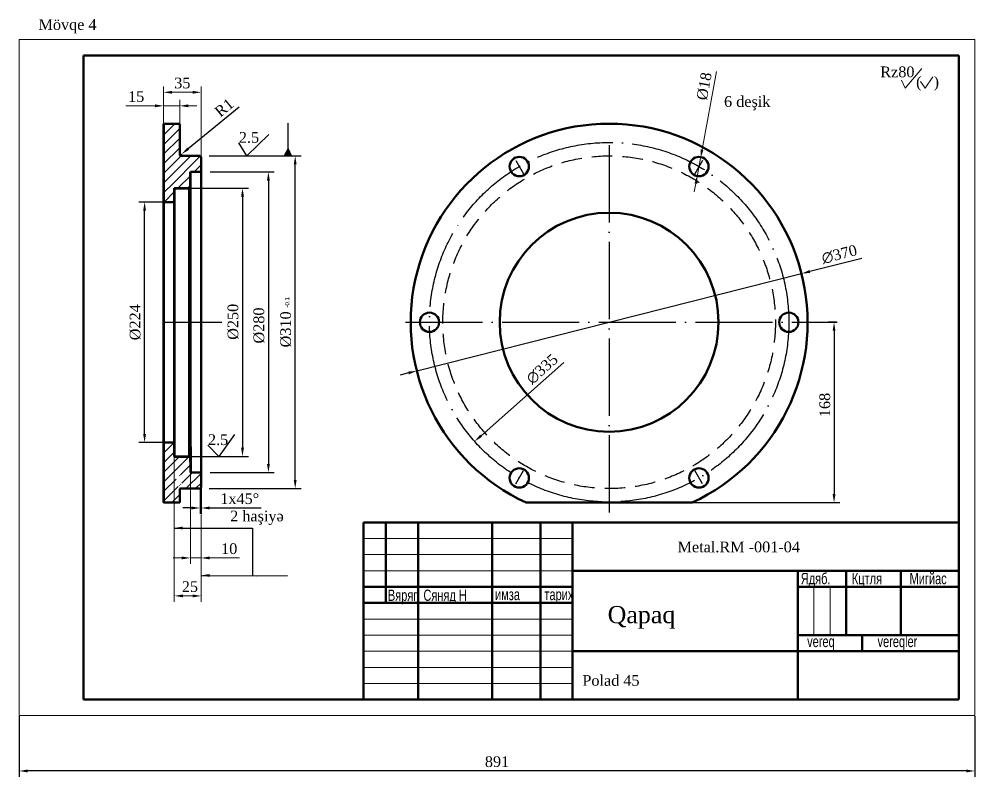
# Model space of a CAD drawing. Header units: millimetres. Extents: x -954 to 34898, y -2134 to 12006.
# Drawn here: x 13969 to 14860, y -283 to 423 of the extents above; entities that cross this region are included whole.
import ezdxf

# ---------------------------------------------------------------- set-up
doc = ezdxf.new("R2010")
doc.units = ezdxf.units.MM
doc.header["$LTSCALE"] = 3
doc.linetypes.add('ACAD_ISO04W100', pattern=[30, 24, -3, 0, -3])
doc.linetypes.add('DASHED2', pattern=[9.525, 6.35, -3.175])
for name, color, linetype, lineweight in [('nazik 1', 7, 'Continuous', 25), ('êîíòóðíàÿ', 7, 'Continuous', 53), ('îñåâûå', 101, 'ACAD_ISO04W100', 20), ('ðàçìåðíûå', 220, 'Continuous', 25), ('контурная', 7, 'Continuous', 50), ('невидимые', 7, 'DASHED2', 25), ('осевые', 1, 'ACAD_ISO04W100', 25), ('тонкая', 7, 'Continuous', 20), ('тонкий', 7, 'Continuous', 20)]:
    doc.layers.add(name, color=color, linetype=linetype, lineweight=lineweight)
doc.styles.add('s1v3.5', font='arial.ttf', dxfattribs={"width": 0.7, "height": 3.5})
doc.styles.add('s1v4', font='arial.ttf', dxfattribs={"height": 4})
doc.styles.add('s2.5v4', font='times.ttf', dxfattribs={"height": 10})
doc.dimstyles.new('s2.5v4', dxfattribs={"dimtxt": 10, "dimasz": 8, "dimexe": 5.5, "dimexo": 0.5, "dimgap": 3.5, "dimtad": 1, "dimdec": 0, "dimtxsty": 's2.5v4', "dimcen": 2.5, "dimclrd": 256, "dimclre": 1, "dimclrt": 256, "dimadec": 0, "dimazin": 0, "dimtfac": 1, "dimtdec": 0, "dimtmove": 0, "dimatfit": 3, "dimfxl": 1, "dimlwd": -1, "dimlwe": -1, "dimarcsym": 0})

# ---------------------------------------------------------------- blocks, each defined once
blk = doc.blocks.new('*D194')
at = {"layer": 'Defpoints', "color": 0, "transparency": 16777216}
for p in [(13969.07, -225.54), (14860.07, -225.54), (13969.07, -277.08)]:
    blk.add_point(p, dxfattribs=at)
at = {"layer": 'nazik 1', "color": 1, "transparency": 16777216}
for p, q in [((13969.07, -226.04), (13969.07, -282.58)), ((14860.07, -226.04), (14860.07, -282.58))]:
    blk.add_line(p, q, dxfattribs=at)
at = {"layer": 'nazik 1', "transparency": 16777216}
blk.add_line((14852.07, -277.08), (13977.07, -277.08), dxfattribs=at)
for points in [[(13977.07, -275.74), (13977.07, -278.41), (13969.07, -277.08)], [(14852.07, -275.74), (14852.07, -278.41), (14860.07, -277.08)]]:
    blk.add_solid(points, dxfattribs=at)
at = {"layer": 'nazik 1', "transparency": 16777216, "insert": (14414.57, -268.48), "char_height": 10, "attachment_point": 5, "style": 's2.5v4'}
blk.add_mtext('891', dxfattribs=at)
blk = doc.blocks.new('*D178')
at = {"layer": 'Defpoints', "color": 0, "transparency": 16777216}
for p in [(14146.74, 281), (14146.74, 1), (14201.47, 1)]:
    blk.add_point(p, dxfattribs=at)
at = {"layer": 'ðàçìåðíûå', "color": 1, "transparency": 16777216}
for p, q in [((14147.24, 281), (14206.97, 281)), ((14147.24, 1), (14206.97, 1))]:
    blk.add_line(p, q, dxfattribs=at)
at = {"layer": 'ðàçìåðíûå', "transparency": 16777216}
blk.add_line((14201.47, 273), (14201.47, 9), dxfattribs=at)
for points in [[(14200.13, 273), (14202.8, 273), (14201.47, 281)], [(14200.13, 9), (14202.8, 9), (14201.47, 1)]]:
    blk.add_solid(points, dxfattribs=at)
at = {"layer": 'ðàçìåðíûå', "transparency": 16777216, "insert": (14192.75, 137.96), "char_height": 10, "attachment_point": 5, "rotation": 90, "style": 's2.5v4'}
blk.add_mtext('%%c280', dxfattribs=at)
blk = doc.blocks.new('*D179')
at = {"layer": 'Defpoints', "color": 0, "transparency": 16777216}
for p in [(14145.74, 296), (14226.43, 296), (14145.74, -14)]:
    blk.add_point(p, dxfattribs=at)
at = {"layer": 'ðàçìåðíûå', "color": 1, "transparency": 16777216}
for p, q in [((14146.24, 296), (14231.93, 296)), ((14146.24, -14), (14231.93, -14))]:
    blk.add_line(p, q, dxfattribs=at)
at = {"layer": 'ðàçìåðíûå', "transparency": 16777216}
blk.add_line((14226.43, -6), (14226.43, 288), dxfattribs=at)
for points in [[(14225.1, 288), (14227.76, 288), (14226.43, 296)], [(14225.1, -6), (14227.76, -6), (14226.43, -14)]]:
    blk.add_solid(points, dxfattribs=at)
at = {"layer": 'ðàçìåðíûå', "transparency": 16777216, "insert": (14217.72, 134.35), "char_height": 10, "attachment_point": 5, "rotation": 90, "style": 's2.5v4'}
blk.add_mtext('%%C310', dxfattribs=at)
blk = doc.blocks.new('*D180')
at = {"layer": 'Defpoints', "color": 0, "transparency": 16777216}
for p in [(14137.74, -14), (14138.74, -13), (14138.74, -32.04)]:
    blk.add_point(p, dxfattribs=at)
at = {"layer": 'ðàçìåðíûå', "color": 1, "transparency": 16777216}
for p, q in [((14137.74, -14.5), (14137.74, -37.54)), ((14138.74, -13.5), (14138.74, -37.54))]:
    blk.add_line(p, q, dxfattribs=at)
at = {"layer": 'ðàçìåðíûå', "transparency": 16777216}
for p, q in [((14129.74, -32.04), (14121.74, -32.04)), ((14137.74, -32.04), (14138.74, -32.04)), ((14146.74, -32.04), (14194.68, -32.04))]:
    blk.add_line(p, q, dxfattribs=at)
for points in [[(14129.74, -30.71), (14129.74, -33.37), (14137.74, -32.04)], [(14146.74, -30.71), (14146.74, -33.37), (14138.74, -32.04)]]:
    blk.add_solid(points, dxfattribs=at)
at = {"layer": 'ðàçìåðíûå', "transparency": 16777216, "insert": (14174.71, -23.45), "char_height": 10, "attachment_point": 5, "style": 's2.5v4'}
blk.add_mtext('1x45%%D', dxfattribs=at)
blk = doc.blocks.new('*D210')
at = {"layer": 'Defpoints', "color": 0, "transparency": 16777216}
for p in [(14119.74, 297), (14120.52, 297.63)]:
    blk.add_point(p, dxfattribs=at)
at = {"layer": 'ðàçìåðíûå', "transparency": 16777216}
for p, q in [((14174.19, 341.44), (14126.71, 302.69)), ((14119.74, 297), (14120.52, 297.63))]:
    blk.add_line(p, q, dxfattribs=at)
at = {"layer": 'ðàçìåðíûå', "color": 1, "transparency": 16777216}
blk.add_arc((14119.74, 297), 1, 298.64789, 39.21957, dxfattribs=at)
at = {"layer": 'ðàçìåðíûå', "transparency": 16777216}
blk.add_solid([(14125.87, 303.73), (14127.56, 301.66), (14120.52, 297.63)], dxfattribs=at)
at = {"layer": 'ðàçìåðíûå', "transparency": 16777216, "insert": (14160.22, 341.01), "char_height": 10, "attachment_point": 5, "rotation": 39.21957, "style": 's2.5v4'}
blk.add_mtext('R1', dxfattribs=at)
blk = doc.blocks.new('*D211')
at = {"layer": 'Defpoints', "color": 0, "transparency": 16777216}
for p in [(14103.74, 342.63), (14103.74, 326), (14118.74, 326)]:
    blk.add_point(p, dxfattribs=at)
at = {"layer": 'тонкая', "color": 1, "transparency": 16777216}
for p, q in [((14103.74, 326.5), (14103.74, 348.13)), ((14118.74, 326.5), (14118.74, 348.13))]:
    blk.add_line(p, q, dxfattribs=at)
at = {"layer": 'тонкая', "transparency": 16777216}
for p, q in [((14095.74, 342.63), (14068.68, 342.63)), ((14118.74, 342.63), (14103.74, 342.63)), ((14126.74, 342.63), (14134.74, 342.63))]:
    blk.add_line(p, q, dxfattribs=at)
for points in [[(14095.74, 343.96), (14095.74, 341.29), (14103.74, 342.63)], [(14126.74, 343.96), (14126.74, 341.29), (14118.74, 342.63)]]:
    blk.add_solid(points, dxfattribs=at)
at = {"layer": 'тонкая', "transparency": 16777216, "insert": (14078.21, 351.21), "char_height": 10, "attachment_point": 5, "style": 's2.5v4'}
blk.add_mtext('15', dxfattribs=at)
blk = doc.blocks.new('*D212')
at = {"layer": 'Defpoints', "color": 0, "transparency": 16777216}
for p in [(14128.74, 11), (14138.74, -37.54), (14128.74, -78.6)]:
    blk.add_point(p, dxfattribs=at)
at = {"layer": 'тонкая', "color": 1, "transparency": 16777216}
for p, q in [((14128.74, 10.5), (14128.74, -84.1)), ((14138.74, -38.04), (14138.74, -84.1))]:
    blk.add_line(p, q, dxfattribs=at)
at = {"layer": 'тонкая', "transparency": 16777216}
for p, q in [((14120.74, -78.6), (14112.74, -78.6)), ((14128.74, -78.6), (14138.74, -78.6)), ((14146.74, -78.6), (14174.67, -78.6))]:
    blk.add_line(p, q, dxfattribs=at)
for points in [[(14120.74, -77.27), (14120.74, -79.94), (14128.74, -78.6)], [(14146.74, -77.27), (14146.74, -79.94), (14138.74, -78.6)]]:
    blk.add_solid(points, dxfattribs=at)
at = {"layer": 'тонкая', "transparency": 16777216, "insert": (14164.92, -70.02), "char_height": 10, "attachment_point": 5, "style": 's2.5v4'}
blk.add_mtext('10', dxfattribs=at)
blk = doc.blocks.new('*D181')
at = {"layer": 'Defpoints', "color": 0, "transparency": 16777216}
for p in [(14113.74, 16), (14138.74, -75.09), (14113.74, -113.96)]:
    blk.add_point(p, dxfattribs=at)
at = {"layer": 'тонкая', "color": 1, "transparency": 16777216}
for p, q in [((14113.74, 15.5), (14113.74, -119.46)), ((14138.74, -75.59), (14138.74, -119.46))]:
    blk.add_line(p, q, dxfattribs=at)
at = {"layer": 'тонкая', "transparency": 16777216}
blk.add_line((14130.74, -113.96), (14121.74, -113.96), dxfattribs=at)
for points in [[(14121.74, -112.63), (14121.74, -115.3), (14113.74, -113.96)], [(14130.74, -112.63), (14130.74, -115.3), (14138.74, -113.96)]]:
    blk.add_solid(points, dxfattribs=at)
at = {"layer": 'тонкая', "transparency": 16777216, "insert": (14128.28, -105.38), "char_height": 10, "attachment_point": 5, "style": 's2.5v4'}
blk.add_mtext('25', dxfattribs=at)
blk = doc.blocks.new('*D213')
at = {"layer": 'Defpoints', "color": 0, "transparency": 16777216}
for p in [(14103.74, 355.24), (14103.74, 338.13), (14138.74, 295)]:
    blk.add_point(p, dxfattribs=at)
at = {"layer": 'тонкая', "color": 1, "transparency": 16777216}
for p, q in [((14103.74, 338.63), (14103.74, 360.74)), ((14138.74, 295.5), (14138.74, 360.74))]:
    blk.add_line(p, q, dxfattribs=at)
at = {"layer": 'тонкая', "transparency": 16777216}
blk.add_line((14130.74, 355.24), (14111.74, 355.24), dxfattribs=at)
for points in [[(14111.74, 356.58), (14111.74, 353.91), (14103.74, 355.24)], [(14130.74, 356.58), (14130.74, 353.91), (14138.74, 355.24)]]:
    blk.add_solid(points, dxfattribs=at)
at = {"layer": 'тонкая', "transparency": 16777216, "insert": (14121.24, 363.83), "char_height": 10, "attachment_point": 5, "style": 's2.5v4'}
blk.add_mtext('35', dxfattribs=at)
blk = doc.blocks.new('*D182')
at = {"layer": 'Defpoints', "color": 0, "transparency": 16777216}
for p in [(14604.31, 293.93), (14601.41, 278.19)]:
    blk.add_point(p, dxfattribs=at)
at = {"layer": 'тонкая', "transparency": 16777216}
for p, q in [((14619.15, 374.58), (14605.76, 301.8)), ((14601.41, 278.19), (14604.31, 293.93)), ((14599.97, 270.33), (14598.52, 262.46))]:
    blk.add_line(p, q, dxfattribs=at)
for points in [[(14604.45, 302.04), (14607.07, 301.56), (14604.31, 293.93)], [(14598.66, 270.57), (14601.28, 270.08), (14601.41, 278.19)]]:
    blk.add_solid(points, dxfattribs=at)
at = {"layer": 'тонкая', "transparency": 16777216, "insert": (14607.76, 360.89), "char_height": 10, "attachment_point": 5, "rotation": 79.57602, "style": 's2.5v4'}
blk.add_mtext('%%C18', dxfattribs=at)
blk = doc.blocks.new('*D214')
at = {"layer": 'Defpoints', "color": 0, "transparency": 16777216}
for p in [(14644.5, 252.06), (14393.72, 29.94)]:
    blk.add_point(p, dxfattribs=at)
at = {"layer": 'ðàçìåðíûå', "transparency": 16777216}
blk.add_line((14476.8, 103.53), (14399.71, 35.25), dxfattribs=at)
blk.add_solid([(14398.83, 36.25), (14400.6, 34.25), (14393.72, 29.94)], dxfattribs=at)
at = {"layer": 'ðàçìåðíûå', "transparency": 16777216, "insert": (14456.68, 97.35), "char_height": 10, "attachment_point": 5, "rotation": 41.53228, "style": 's2.5v4'}
blk.add_mtext('∅335', dxfattribs=at)
blk = doc.blocks.new('*D215')
at = {"layer": 'Defpoints', "color": 0, "transparency": 16777216}
for p in [(14698.48, 186.32), (14339.75, 95.69)]:
    blk.add_point(p, dxfattribs=at)
at = {"layer": 'ðàçìåðíûå', "transparency": 16777216}
for p, q in [((14754.67, 200.51), (14706.23, 188.28)), ((14339.75, 95.69), (14698.48, 186.32)), ((14331.99, 93.73), (14324.23, 91.77))]:
    blk.add_line(p, q, dxfattribs=at)
for points in [[(14705.91, 189.57), (14706.56, 186.98), (14698.48, 186.32)], [(14331.66, 95.02), (14332.32, 92.44), (14339.75, 95.69)]]:
    blk.add_solid(points, dxfattribs=at)
at = {"layer": 'ðàçìåðíûå', "transparency": 16777216, "insert": (14733.75, 204.22), "char_height": 10, "attachment_point": 5, "rotation": 14.17834, "style": 's2.5v4'}
blk.add_mtext('∅370', dxfattribs=at)
blk = doc.blocks.new('*D216')
at = {"layer": 'Defpoints', "color": 0, "transparency": 16777216}
for p in [(14731.61, 141), (14596.58, -27), (14728.78, -27)]:
    blk.add_point(p, dxfattribs=at)
at = {"layer": 'ðàçìåðíûå', "color": 1, "transparency": 16777216}
for p, q in [((14731.11, 141), (14723.28, 141)), ((14597.08, -27), (14734.28, -27))]:
    blk.add_line(p, q, dxfattribs=at)
at = {"layer": 'ðàçìåðíûå', "transparency": 16777216}
blk.add_line((14728.78, 133), (14728.78, -19), dxfattribs=at)
for points in [[(14727.44, 133), (14730.11, 133), (14728.78, 141)], [(14727.44, -19), (14730.11, -19), (14728.78, -27)]]:
    blk.add_solid(points, dxfattribs=at)
at = {"layer": 'ðàçìåðíûå', "transparency": 16777216, "insert": (14720.19, 63.92), "char_height": 10, "attachment_point": 5, "rotation": 90, "style": 's2.5v4'}
blk.add_mtext('168', dxfattribs=at)
blk = doc.blocks.new('*D217')
at = {"layer": 'Defpoints', "color": 0, "transparency": 16777216}
for p in [(14127.74, 266), (14127.74, 16), (14177.33, 16)]:
    blk.add_point(p, dxfattribs=at)
at = {"layer": 'ðàçìåðíûå', "color": 1, "transparency": 16777216}
for p, q in [((14128.24, 266), (14182.83, 266)), ((14128.24, 16), (14182.83, 16))]:
    blk.add_line(p, q, dxfattribs=at)
at = {"layer": 'ðàçìåðíûå', "transparency": 16777216}
blk.add_line((14177.33, 258), (14177.33, 24), dxfattribs=at)
for points in [[(14175.99, 258), (14178.66, 258), (14177.33, 266)], [(14175.99, 24), (14178.66, 24), (14177.33, 16)]]:
    blk.add_solid(points, dxfattribs=at)
at = {"layer": 'ðàçìåðíûå', "transparency": 16777216, "insert": (14168.61, 141.4), "char_height": 10, "attachment_point": 5, "rotation": 90, "style": 's2.5v4'}
blk.add_mtext('%%C250', dxfattribs=at)
blk = doc.blocks.new('*D218')
at = {"layer": 'Defpoints', "color": 0, "transparency": 16777216}
for p in [(14086.04, 253), (14103.74, 253), (14103.74, 29)]:
    blk.add_point(p, dxfattribs=at)
at = {"layer": 'ðàçìåðíûå', "color": 1, "transparency": 16777216}
for p, q in [((14103.24, 253), (14080.54, 253)), ((14103.24, 29), (14080.54, 29))]:
    blk.add_line(p, q, dxfattribs=at)
at = {"layer": 'ðàçìåðíûå', "transparency": 16777216}
blk.add_line((14086.04, 37), (14086.04, 245), dxfattribs=at)
for points in [[(14084.7, 245), (14087.37, 245), (14086.04, 253)], [(14084.7, 37), (14087.37, 37), (14086.04, 29)]]:
    blk.add_solid(points, dxfattribs=at)
at = {"layer": 'ðàçìåðíûå', "transparency": 16777216, "insert": (14077.32, 141), "char_height": 10, "attachment_point": 5, "rotation": 90, "style": 's2.5v4'}
blk.add_mtext('%%C224', dxfattribs=at)

msp = doc.modelspace()

# ---------------------------------------------------------------- hatches: boundary and pattern name
at = {"layer": 'êîíòóðíàÿ'}
msp.add_hatch(color=256, dxfattribs=at).paths.add_polyline_path([(14219.839, 303.022), (14216.25, 296.002), (14222.839, 296.002)])
at = {"layer": 'тонкая'}
h = msp.add_hatch(dxfattribs=at)
h.set_pattern_fill('ANSI31', color=256, scale=2, style=0)
h.set_pattern_definition([(45, (-5986.3884, 251.2624), (-4.490128, 4.490128), [])])
edge = h.paths.add_edge_path()
edge.add_line((14118.742, 326.002), (14103.742, 326.002))
edge.add_line((14103.742, 326.002), (14103.742, 276.502))
edge.add_line((14103.742, 276.502), (14103.742, 265.752))
edge.add_line((14103.742, 265.752), (14116.242, 266.002))
edge.add_line((14116.242, 266.002), (14127.737, 266.002))
edge.add_line((14127.737, 266.002), (14128.742, 267.002))
edge.add_line((14128.742, 267.002), (14128.742, 269.002))
edge.add_line((14128.742, 269.002), (14128.742, 273.502))
edge.add_line((14128.742, 273.502), (14128.742, 281.002))
edge.add_line((14128.742, 281.002), (14129.867, 281.002))
edge.add_line((14129.867, 281.002), (14130.992, 281.002))
edge.add_line((14130.992, 281.002), (14133.242, 281.002))
edge.add_line((14133.242, 281.002), (14137.742, 281.002))
edge.add_line((14137.742, 281.002), (14138.742, 281.002))
edge.add_line((14138.742, 281.002), (14138.742, 295.002))
edge.add_line((14138.742, 295.002), (14137.742, 296.002))
edge.add_line((14137.742, 296.002), (14133.079, 296.002))
edge.add_line((14133.079, 296.002), (14126.329, 296.002))
edge.add_line((14126.329, 296.002), (14122.954, 296.002))
edge.add_line((14122.954, 296.002), (14119.742, 296.002))
edge.add_arc((14119.742, 297.002), 1, 180, 270, ccw=False)
edge.add_line((14118.742, 297.002), (14118.742, 326.002))
h.paths.add_polyline_path([(14113.742, 266.002), (14127.742, 266.002), (14128.742, 267.002), (14128.742, 266.002), (14104.242, 266.002), (14103.742, 265.502), (14103.742, 253.002), (14113.742, 253.002)])
edge = h.paths.add_edge_path()
edge.add_line((14128.742, 15.002), (14127.742, 16.002))
edge.add_line((14127.742, 16.002), (14113.742, 16.002))
edge.add_line((14113.742, 16.002), (14113.742, 29.002))
edge.add_line((14113.742, 29.002), (14103.742, 29.002))
edge.add_line((14103.742, 29.002), (14103.742, -26.998))
edge.add_line((14103.742, -26.998), (14118.742, -26.998))
edge.add_line((14118.742, -26.998), (14118.579, 5.284))
edge.add_arc((14131.383, -4.357), 16.028, 143.021506, 216.978494)
edge.add_line((14118.579, -13.998), (14118.742, -14.998))
edge.add_line((14118.742, -14.998), (14118.579, -13.998))
edge.add_line((14118.579, -13.998), (14118.579, 5.284))
edge.add_line((14118.579, 5.284), (14118.579, -3.693))
edge.add_line((14118.579, -3.693), (14122.447, 13.568))
edge.add_line((14122.447, 13.568), (14118.872, 0.892))
edge.add_line((14118.872, 0.892), (14119.742, -13.998))
edge.add_line((14119.742, -13.998), (14119.579, 1.627))
edge.add_line((14119.579, 1.627), (14121.204, -13.998))
edge.add_line((14121.204, -13.998), (14122.829, -13.998))
edge.add_line((14122.829, -13.998), (14126.079, -13.998))
edge.add_line((14126.079, -13.998), (14128.742, -13.998))
edge.add_line((14128.742, -13.998), (14137.742, -13.998))
edge.add_line((14137.742, -13.998), (14138.742, -12.998))
edge.add_line((14138.742, -12.998), (14138.742, 1.002))
edge.add_line((14138.742, 1.002), (14128.742, 1.002))
edge.add_line((14128.742, 1.002), (14128.742, 15.002))

# ---------------------------------------------------------------- linework, layer by layer
at = {"color": 0, "linetype": 'ByBlock', "lineweight": -2}
for points in [[(14219.839, 296.002), (14219.839, 326.383)], [(14201.977, 315.955), (14181.432, 296.002), (14173.913, 308.204)], [(14219.839, 303.022), (14216.25, 296.002), (14222.839, 296.002), (14219.839, 303.022)], [(14113.742, 237.841), (14113.742, 36.002)], [(14169.855, 36.499), (14155.282, 16.002), (14145.143, 26.598)]]:
    msp.add_lwpolyline(points, dxfattribs=at)
at = {"layer": 'êîíòóðíàÿ'}
for p, q in [((14103.742, 326.002), (14103.742, -26.998)), ((14128.742, 257.002), (14128.742, 281.002)), ((14113.742, 266.002), (14127.742, 266.002)), ((14127.742, 266.002), (14128.742, 267.002)), ((14128.742, 11.002), (14128.742, 257.002)), ((14128.742, 25.002), (14128.742, 1.002)), ((14113.742, 16.002), (14127.742, 16.002)), ((14127.742, 16.002), (14128.742, 15.002))]:
    msp.add_line(p, q, dxfattribs=at)
for points in [[(14113.742, 266.002), (14113.742, 16.002)], [(14127.737, 266.002), (14127.737, 16.002)]]:
    msp.add_lwpolyline(points, dxfattribs=at)
at = {"layer": 'îñåâûå'}
msp.add_line((14103.742, 141.002), (14136.649, 141.002), dxfattribs=at)
at = {"layer": 'контурная'}
for p, q in [((14845.067, 389.461), (14029.067, 389.461)), ((14029.067, 389.461), (14029.067, -210.539)), ((14845.067, -210.539), (14845.067, 389.461)), ((14103.742, 326.002), (14118.742, 326.002)), ((14118.742, 297.002), (14118.742, 326.002)), ((14137.742, 296.002), (14119.742, 296.002)), ((14137.742, 296.002), (14138.742, 295.002)), ((14138.742, 295.002), (14138.742, 141.002)), ((14138.742, 281.002), (14128.742, 281.002)), ((14103.742, 253.002), (14113.742, 253.002)), ((14138.742, -12.998), (14138.742, 141.002)), ((14103.742, 29.002), (14113.742, 29.002)), ((14138.742, 1.002), (14128.742, 1.002)), ((14118.742, -14.998), (14118.742, -26.998)), ((14137.742, -13.998), (14119.742, -13.998)), ((14137.742, -13.998), (14138.742, -12.998)), ((14118.742, -26.998), (14103.742, -26.998)), ((14596.578, -26.998), (14441.646, -26.998)), ((14290.067, -45.539), (14290.067, -210.539)), ((14311.067, -45.539), (14311.067, -120.539)), ((14341.067, -45.539), (14341.067, -210.539)), ((14410.067, -45.539), (14410.067, -210.539)), ((14290.067, -105.539), (14485.067, -105.539)), ((14485.067, -105.539), (14485.067, -120.539)), ((14485.067, -120.539), (14290.067, -120.539)), ((14755.067, -150.539), (14755.067, -158.039)), ((14755.067, -158.039), (14755.067, -165.539)), ((14029.067, -210.539), (14845.067, -210.539))]:
    msp.add_line(p, q, dxfattribs=at)
for points in [[(14290.067, -45.539), (14845.067, -45.539), (14845.067, -90.539), (14485.067, -90.539)], [(14455.067, -45.539), (14455.067, -210.539)], [(14485.067, -45.539), (14485.067, -210.539)], [(14695.067, -210.539), (14695.067, -90.539)], [(14740.067, -90.539), (14740.067, -150.539)], [(14791.067, -90.539), (14791.067, -150.539)], [(14845.067, -105.539), (14695.067, -105.539)], [(14845.067, -150.539), (14695.067, -150.539)], [(14485.067, -165.539), (14845.067, -165.539)]]:
    msp.add_lwpolyline(points, dxfattribs=at)
for centre, radius in [((14435.362, 286.062), 9), ((14602.862, 286.062), 9), ((14519.112, 141.002), 102), ((14351.612, 141.002), 9), ((14686.612, 141.002), 9), ((14435.362, -4.057), 9), ((14602.862, -4.057), 9)]:
    msp.add_circle(centre, radius, dxfattribs=at)
for centre, radius, start, end in [((14519.112, 141.002), 185, 294.754798, 245.245202), ((14119.742, 297.002), 1, 180, 270), ((14119.742, -14.998), 1, 90, 180)]:
    msp.add_arc(centre, radius, start, end, dxfattribs=at)
at = {"layer": 'невидимые'}
msp.add_circle((14519.112, 141.002), 155, dxfattribs=at)
at = {"layer": 'осевые'}
for p, q in [((14519.112, 306.002), (14519.112, -53.998)), ((14432.112, 291.691), (14439.362, 279.133)), ((14606.112, 291.691), (14598.862, 279.133)), ((14103.742, 141.002), (14158.082, 141.002)), ((14329.166, 141.002), (14731.611, 141.002)), ((14432.112, -9.686), (14439.362, 2.871)), ((14606.112, -9.686), (14598.862, 2.871))]:
    msp.add_line(p, q, dxfattribs=at)
msp.add_circle((14519.112, 141.002), 167.5, dxfattribs=at)
at = {"layer": 'тонкая'}
msp.add_line((14290.067, -45.539), (14845.067, -45.539), dxfattribs=at)
for points in [[(14290.067, -45.539), (14290.067, -60.539), (14485.067, -60.539), (14485.067, -75.539), (14290.067, -75.539), (14290.067, -90.539), (14845.067, -90.539), (14695.067, -90.539), (14695.067, -210.539), (14695.067, -165.539), (14845.067, -165.539), (14845.067, -150.539), (14695.067, -150.539), (14695.067, -105.539), (14845.067, -105.539), (14845.067, -90.539), (14791.067, -90.539), (14791.067, -150.539), (14740.067, -150.539), (14740.067, -90.539), (14740.067, -105.539), (14725.067, -105.539), (14725.067, -150.539), (14710.067, -150.539), (14710.067, -105.539), (14710.067, -150.539), (14755.067, -150.539), (14755.067, -165.539)], [(14845.067, -210.539), (14845.067, -45.539), (14290.067, -45.539), (14290.067, -210.539), (14290.067, -45.539), (14311.067, -45.539), (14311.067, -120.539), (14290.067, -120.539), (14485.067, -120.539), (14485.067, -45.539), (14485.067, -210.539), (14455.067, -210.539), (14455.067, -45.539), (14410.067, -45.539), (14410.067, -210.539), (14341.067, -210.539), (14341.067, -45.539)], [(14290.067, -90.539), (14290.067, -105.539), (14485.067, -105.539), (14485.067, -135.539), (14290.067, -135.539), (14290.067, -150.539), (14485.067, -150.539), (14485.067, -165.539), (14290.067, -165.539), (14290.067, -180.539), (14485.067, -180.539), (14485.067, -195.539), (14290.067, -195.539), (14290.067, -165.539), (14695.067, -165.539)]]:
    msp.add_lwpolyline(points, dxfattribs=at)
at = {"layer": 'тонкий'}
for points in [[(13969.067, -225.539), (14860.067, -225.539), (14860.067, 404.461), (13969.067, 404.461), (13969.067, -225.539)], [(14810.707, 377.424), (14795.213, 358.958), (14791.691, 366.509)], [(14809.347, 365.236), (14813.63, 359.118), (14821.015, 369.665)], [(14290.067, -210.539), (14845.067, -210.539)]]:
    msp.add_lwpolyline(points, dxfattribs=at)

# ---------------------------------------------------------------- texts
at = {"color": 0, "linetype": 'ByBlock', "lineweight": -2, "style": 's2.5v4'}
for p in [(14173.913, 308.204), (14145.143, 26.598)]:
    msp.add_text('2.5', height=10, dxfattribs=at).set_placement(p)
at = {"layer": 'nazik 1', "style": 's2.5v4'}
for s, height, p in [('Qapaq', 16, (14517.719, -139.384)), ('Polad 45', 10, (14494.18, -197.731))]:
    msp.add_text(s, height=height, dxfattribs=at).set_placement(p)
at = {"layer": 'ðàçìåðíûå', "style": 's1v4'}
msp.add_text('-0.1', height=4, rotation=90, dxfattribs=at).set_placement((14220.904, 154.716))
at = {"layer": 'ðàçìåðíûå', "style": 's2.5v4'}
msp.add_text('2 haşiyə', height=10, dxfattribs=at).set_placement((14165.815, -44.519))
at = {"layer": 'тонкая', "style": 's2.5v4'}
for s, p in [('Mövqe 4', (13987.135, 413.361)), ('6 deşik', (14626.224, 341.665)), ('    Metal.RM -001-04', (14567.765, -73.359))]:
    msp.add_text(s, height=10, dxfattribs=at).set_placement(p)
at = {"layer": 'тонкая', "style": 's1v3.5', "width": 0.7}
for s, p in [('Ядяб.       Кцтля         Мигйас', (14697.744, -103.062)), ('Вяряг  Сяняд Н', (14312.861, -118.61)), ('имза        тарих', (14412.745, -117.902)), ('vereq              vereqler', (14703.707, -161.674))]:
    msp.add_text(s, height=10.5, dxfattribs=at).set_placement(p)
at = {"layer": 'тонкий', "style": 's2.5v4'}
for s, p in [('Rz80', (14771.873, 369.29)), ('(   )', (14805.272, 359.912))]:
    msp.add_text(s, height=10, dxfattribs=at).set_placement(p)

# ---------------------------------------------------------------- dimensions: what is measured, and where the dimension line sits
at = {"layer": 'nazik 1'}
dim = msp.add_linear_dim(base=(13969.067, -277.077), p1=(14860.067, -225.539), p2=(13969.067, -225.539), dimstyle='s2.5v4', dxfattribs=at)
dim.commit()
dim.dimension.update_dxf_attribs({"geometry": '*D194', "text_midpoint": (14414.567, -268.476)})
at = {"layer": 'ðàçìåðíûå'}
dim = msp.add_radius_dim(center=(14119.742, 297.002), mpoint=(14120.517, 297.635), dimstyle='s2.5v4', dxfattribs=at)
dim.commit()
dim.dimension.update_dxf_attribs({"geometry": '*D210', "text_midpoint": (14165.597, 334.427), "dimtype": 164})
for base, p1, p2, text, picture, middle in [((14226.432, 296.002), (14145.742, -13.998), (14145.742, 296.002), '%%C<>', '*D179', (14226.432, 134.348)), ((14201.465, 1.002), (14146.742, 281.002), (14146.742, 1.002), '%%c<>', '*D178', (14201.465, 137.962)), ((14177.326, 16.002), (14127.737, 266.002), (14127.737, 16.002), '%%C<>', '*D217', (14177.326, 141.4))]:
    dim = msp.add_linear_dim(base=base, p1=p1, p2=p2, angle=90, text=text, dimstyle='s2.5v4', dxfattribs=at)
    dim.commit()
    dim.dimension.update_dxf_attribs({"geometry": picture, "text_midpoint": middle, "dimtype": 160})
dim = msp.add_linear_dim(base=(14086.037, 253.002), p1=(14103.742, 29.002), p2=(14103.742, 253.002), angle=90, text='%%C<>', dimstyle='s2.5v4', dxfattribs=at)
dim.commit()
dim.dimension.update_dxf_attribs({"geometry": '*D218', "text_midpoint": (14077.321, 141.002)})
for p1, p2, picture, middle in [((14644.5, 252.062), (14393.724, 29.943), '*D214', (14462.46, 90.824)), ((14339.747, 95.688), (14698.477, 186.316), '*D215', (14735.883, 195.767))]:
    dim = msp.add_diameter_dim_2p(p1=p1, p2=p2, dimstyle='s2.5v4', dxfattribs=at)
    dim.commit()
    dim.dimension.update_dxf_attribs({"geometry": picture, "text_midpoint": middle, "dimtype": 163})
dim = msp.add_linear_dim(base=(14728.776, -26.998), p1=(14731.611, 141.002), p2=(14596.578, -26.998), angle=90, dimstyle='s2.5v4', dxfattribs=at)
dim.commit()
dim.dimension.update_dxf_attribs({"geometry": '*D216', "text_midpoint": (14728.776, 63.923), "dimtype": 160})
dim = msp.add_linear_dim(base=(14138.742, -32.04), p1=(14137.742, -13.998), p2=(14138.742, -12.998), text='<>x45%%D', dimstyle='s2.5v4', dxfattribs=at)
dim.commit()
dim.dimension.update_dxf_attribs({"geometry": '*D180', "text_midpoint": (14174.713, -23.454)})
at = {"layer": 'тонкая'}
dim = msp.add_diameter_dim_2p(p1=(14601.415, 278.194), p2=(14604.309, 293.929), text='%%C18', dimstyle='s2.5v4', dxfattribs=at)
dim.commit()
dim.dimension.update_dxf_attribs({"geometry": '*D182', "text_midpoint": (14616.337, 359.308), "dimtype": 163})
for base, p1, p2, picture, middle in [((14103.742, 355.244), (14138.742, 295.002), (14103.742, 338.126), '*D213', (14121.242, 363.83)), ((14103.742, 342.626), (14118.742, 326.002), (14103.742, 326.002), '*D211', (14078.211, 351.213))]:
    dim = msp.add_linear_dim(base=base, p1=p1, p2=p2, dimstyle='s2.5v4', dxfattribs=at)
    dim.commit()
    dim.dimension.update_dxf_attribs({"geometry": picture, "text_midpoint": middle})
for base, p1, p2, picture, middle in [((14128.742, -78.603), (14138.742, -37.54), (14128.742, 11.002), '*D212', (14164.917, -78.603)), ((14113.742, -113.962), (14138.742, -75.089), (14113.742, 16.002), '*D181', (14128.279, -113.962))]:
    dim = msp.add_linear_dim(base=base, p1=p1, p2=p2, dimstyle='s2.5v4', dxfattribs=at)
    dim.commit()
    dim.dimension.update_dxf_attribs({"geometry": picture, "text_midpoint": middle, "dimtype": 160})

# ---------------------------------------------------------------- leaders
at = {"color": 0, "linetype": 'ByBlock', "lineweight": -2}
for points, override in [([(14113.528, -50.722), (14186.616, -50.722), (14186.617, -95.126)], {"dimgap": 1.5, "dimtad": 0}), ([(14138.671, -94.877), (14190.822, -95.166), (14219.356, -94.815)], {"dimtad": 0})]:
    msp.add_leader(points, dimstyle='s2.5v4', override=override, dxfattribs=at)

doc.saveas('drawing.dxf')
